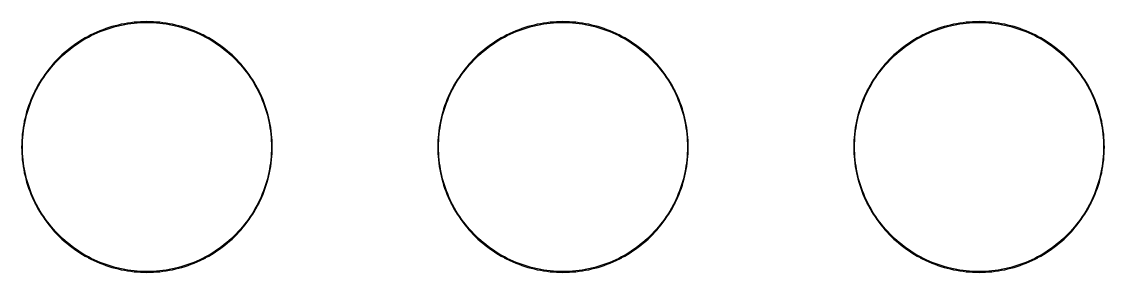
# Model space of a CAD drawing. Extents: x 6 to 66, y 0 to 129.
# Drawn here: x 37.07 to 50.29, y 52.97 to 56.03 of the extents above; entities that cross this region are included whole.
import ezdxf

# ---------------------------------------------------------------- set-up
doc = ezdxf.new("R2010")
doc.units = 0

msp = doc.modelspace()

# ---------------------------------------------------------------- linework, layer by layer
at = {"color": 34, "true_color": 0x008000}
for points in [[(38.56456, 56.02693, 0), (38.52545, 56.02541, 0), (38.48633, 56.02287, 0), (38.44721, 56.01931, 0), (38.40809, 56.01474, 0), (38.36924, 56.00915, 0), (38.3677, 56.00891, 0), (38.32909, 56.00256, 0), (38.29049, 55.99494, 0), (38.25213, 55.98631, 0), (38.21403, 55.97691, 0), (38.17619, 55.96649, 0), (38.13859, 55.95506, 0), (38.10126, 55.94262, 0), (38.06443, 55.92916, 0), (38.02785, 55.91493, 0), (37.99178, 55.89969, 0), (37.95597, 55.88344, 0), (37.92066, 55.86642, 0), (37.91928, 55.86571, 0), (37.88423, 55.84768, 0), (37.84993, 55.82863, 0), (37.81591, 55.80882, 0), (37.78262, 55.78824, 0), (37.7496, 55.76665, 0), (37.71735, 55.7443, 0), (37.6856, 55.72119, 0), (37.65462, 55.69731, 0), (37.62413, 55.67242, 0), (37.59416, 55.64702, 0), (37.56521, 55.6206, 0), (37.53676, 55.59368, 0), (37.50772, 55.56464, 0), (37.4808, 55.5362, 0), (37.45438, 55.50724, 0), (37.42898, 55.47727, 0), (37.40408, 55.44679, 0), (37.38022, 55.4158, 0), (37.3571, 55.38405, 0), (37.33475, 55.35179, 0), (37.31316, 55.31877, 0), (37.29258, 55.2855, 0), (37.27277, 55.25146, 0), (37.25372, 55.21717, 0), (37.23569, 55.18212, 0), (37.23499, 55.18074, 0), (37.21797, 55.14543, 0), (37.20171, 55.10962, 0), (37.18647, 55.07355, 0), (37.17225, 55.03698, 0), (37.15879, 55.00015, 0), (37.14634, 54.96281, 0), (37.13491, 54.92522, 0), (37.12449, 54.88737, 0), (37.1151, 54.84927, 0), (37.10646, 54.81092, 0), (37.09884, 54.77231, 0), (37.09859, 54.77078, 0), (37.09249, 54.7337, 0), (37.09225, 54.73217, 0), (37.08666, 54.69331, 0), (37.08209, 54.65419, 0), (37.07853, 54.61507, 0), (37.07598, 54.57596, 0), (37.07447, 54.53684, 0), (37.07396, 54.49747, 0), (37.07447, 54.4581, 0), (37.07598, 54.41899, 0), (37.07853, 54.37987, 0), (37.08209, 54.34076, 0), (37.08666, 54.30164, 0), (37.09225, 54.26278, 0), (37.09249, 54.26125, 0), (37.09884, 54.22264, 0), (37.10646, 54.18403, 0), (37.1151, 54.14568, 0), (37.12449, 54.10758, 0), (37.13491, 54.06973, 0), (37.14634, 54.03214, 0), (37.15879, 53.9948, 0), (37.17225, 53.95797, 0), (37.18647, 53.92139, 0), (37.20171, 53.88533, 0), (37.21797, 53.84951, 0), (37.23499, 53.81421, 0), (37.23569, 53.81283, 0), (37.25372, 53.77777, 0), (37.27277, 53.74348, 0), (37.29258, 53.70945, 0), (37.31316, 53.67617, 0), (37.33475, 53.64315, 0), (37.3571, 53.6109, 0), (37.38022, 53.57915, 0), (37.40408, 53.54816, 0), (37.42898, 53.51768, 0), (37.45438, 53.48771, 0), (37.4808, 53.45875, 0), (37.50772, 53.4303, 0), (37.53566, 53.40236, 0), (37.53676, 53.40127, 0), (37.56521, 53.37434, 0), (37.59416, 53.34793, 0), (37.62413, 53.32253, 0), (37.65462, 53.29763, 0), (37.6856, 53.27376, 0), (37.71735, 53.25064, 0), (37.7496, 53.22829, 0), (37.78262, 53.2067, 0), (37.81591, 53.18613, 0), (37.84993, 53.16632, 0), (37.88423, 53.14727, 0), (37.88561, 53.14656, 0), (37.91928, 53.12923, 0), (37.92066, 53.12853, 0), (37.95597, 53.11151, 0), (37.99178, 53.09525, 0), (38.02785, 53.08001, 0), (38.06443, 53.06579, 0), (38.10126, 53.05233, 0), (38.13859, 53.03988, 0), (38.17619, 53.02845, 0), (38.21403, 53.01804, 0), (38.25213, 53.00864, 0), (38.29049, 53, 0), (38.32909, 52.99238, 0), (38.3677, 52.98603, 0), (38.36924, 52.98579, 0), (38.40809, 52.9802, 0), (38.44721, 52.97563, 0), (38.48633, 52.97208, 0), (38.52545, 52.96954, 0), (38.56456, 52.96801, 0), (38.60393, 52.9675, 0), (38.6433, 52.96801, 0), (38.68242, 52.96954, 0), (38.72153, 52.97208, 0), (38.76065, 52.97563, 0), (38.79976, 52.9802, 0), (38.83863, 52.98579, 0), (38.84015, 52.98603, 0), (38.87877, 52.99238, 0), (38.91737, 53, 0), (38.95573, 53.00864, 0), (38.99383, 53.01804, 0), (39.03167, 53.02845, 0), (39.06927, 53.03988, 0), (39.1066, 53.05233, 0), (39.14343, 53.06579, 0), (39.18001, 53.08001, 0), (39.21608, 53.09525, 0), (39.25189, 53.11151, 0), (39.2872, 53.12853, 0), (39.28858, 53.12923, 0), (39.32224, 53.14656, 0), (39.32363, 53.14727, 0), (39.35792, 53.16632, 0), (39.39195, 53.18613, 0), (39.42523, 53.2067, 0), (39.45825, 53.22829, 0), (39.49051, 53.25064, 0), (39.52226, 53.27376, 0), (39.55325, 53.29763, 0), (39.58373, 53.32253, 0), (39.6137, 53.34793, 0), (39.64265, 53.37434, 0), (39.6711, 53.40127, 0), (39.70013, 53.4303, 0), (39.72706, 53.45875, 0), (39.75348, 53.48771, 0), (39.77888, 53.51768, 0), (39.80377, 53.54816, 0), (39.82765, 53.57915, 0), (39.85076, 53.6109, 0), (39.8731, 53.64315, 0), (39.8947, 53.67617, 0), (39.91528, 53.70945, 0), (39.93509, 53.74348, 0), (39.95414, 53.77777, 0), (39.97217, 53.81283, 0), (39.97288, 53.81421, 0), (39.98989, 53.84951, 0), (40.00615, 53.88533, 0), (40.02138, 53.92139, 0), (40.03561, 53.95797, 0), (40.04907, 53.9948, 0), (40.06152, 54.03214, 0), (40.07295, 54.06973, 0), (40.08337, 54.10758, 0), (40.09276, 54.14568, 0), (40.1014, 54.18403, 0), (40.10902, 54.22264, 0), (40.11537, 54.26125, 0), (40.1156, 54.26278, 0), (40.1212, 54.30164, 0), (40.12577, 54.34076, 0), (40.12933, 54.37987, 0), (40.13187, 54.41899, 0), (40.13339, 54.4581, 0), (40.13389, 54.49747, 0), (40.13339, 54.53684, 0), (40.13187, 54.57596, 0), (40.12933, 54.61507, 0), (40.12577, 54.65419, 0), (40.1212, 54.69331, 0), (40.1156, 54.73217, 0), (40.11537, 54.7337, 0), (40.10902, 54.77231, 0), (40.1014, 54.81092, 0), (40.09276, 54.84927, 0), (40.08337, 54.88737, 0), (40.07295, 54.92522, 0), (40.06152, 54.96281, 0), (40.04907, 55.00015, 0), (40.03561, 55.03698, 0), (40.02138, 55.07355, 0), (40.00615, 55.10962, 0), (39.98989, 55.14543, 0), (39.97288, 55.18074, 0), (39.97217, 55.18212, 0), (39.95414, 55.21717, 0), (39.93509, 55.25146, 0), (39.91528, 55.2855, 0), (39.8947, 55.31877, 0), (39.8731, 55.35179, 0), (39.85076, 55.38405, 0), (39.82765, 55.4158, 0), (39.80377, 55.44679, 0), (39.77888, 55.47727, 0), (39.75348, 55.50724, 0), (39.72706, 55.5362, 0), (39.70013, 55.56464, 0), (39.6711, 55.59368, 0), (39.64265, 55.6206, 0), (39.6137, 55.64702, 0), (39.58373, 55.67242, 0), (39.55325, 55.69731, 0), (39.52226, 55.72119, 0), (39.49051, 55.7443, 0), (39.45825, 55.76665, 0), (39.42523, 55.78824, 0), (39.39195, 55.80882, 0), (39.35792, 55.82863, 0), (39.32363, 55.84768, 0), (39.28858, 55.86571, 0), (39.2872, 55.86642, 0), (39.25189, 55.88344, 0), (39.21608, 55.89969, 0), (39.18001, 55.91493, 0), (39.14343, 55.92916, 0), (39.1066, 55.94262, 0), (39.06927, 55.95506, 0), (39.03167, 55.96649, 0), (38.99383, 55.97691, 0), (38.95573, 55.98631, 0), (38.91737, 55.99494, 0), (38.87877, 56.00256, 0), (38.84015, 56.00891, 0), (38.83863, 56.00915, 0), (38.79976, 56.01474, 0), (38.76065, 56.01931, 0), (38.72153, 56.02287, 0), (38.68242, 56.02541, 0), (38.6433, 56.02693, 0), (38.60393, 56.02744, 0), (38.56456, 56.02693, 0)], [(38.68242, 52.97944, 0), (38.6433, 52.97792, 0), (38.60393, 52.97741, 0), (38.56456, 52.97792, 0), (38.52545, 52.97944, 0), (38.48633, 52.98198, 0), (38.44721, 52.98554, 0), (38.40809, 52.99011, 0), (38.36981, 52.99562, 0), (38.33216, 53.00181, 0), (38.29355, 53.00943, 0), (38.2552, 53.01806, 0), (38.2171, 53.02746, 0), (38.17925, 53.03787, 0), (38.14166, 53.0493, 0), (38.10432, 53.06175, 0), (38.06749, 53.07521, 0), (38.03091, 53.08944, 0), (37.99485, 53.10468, 0), (37.95903, 53.12093, 0), (37.92388, 53.13788, 0), (37.89005, 53.15528, 0), (37.85575, 53.17433, 0), (37.82173, 53.19414, 0), (37.78844, 53.21472, 0), (37.75542, 53.23631, 0), (37.72318, 53.25866, 0), (37.69142, 53.28177, 0), (37.66044, 53.30565, 0), (37.62995, 53.33054, 0), (37.59999, 53.35594, 0), (37.57103, 53.38236, 0), (37.54258, 53.40928, 0), (37.51574, 53.43612, 0), (37.48881, 53.46457, 0), (37.4624, 53.49353, 0), (37.43699, 53.5235, 0), (37.41211, 53.55398, 0), (37.38823, 53.58497, 0), (37.36511, 53.61672, 0), (37.34276, 53.64898, 0), (37.32117, 53.682, 0), (37.3006, 53.71527, 0), (37.28079, 53.74931, 0), (37.26174, 53.7836, 0), (37.24441, 53.81724, 0), (37.24441, 53.81727, 0), (37.22739, 53.85257, 0), (37.21112, 53.88839, 0), (37.19589, 53.92446, 0), (37.18166, 53.96103, 0), (37.16821, 53.99786, 0), (37.15576, 54.0352, 0), (37.14432, 54.07279, 0), (37.13392, 54.11064, 0), (37.12451, 54.14874, 0), (37.11587, 54.18709, 0), (37.10826, 54.2257, 0), (37.10216, 54.26276, 0), (37.10216, 54.26278, 0), (37.09657, 54.30164, 0), (37.092, 54.34076, 0), (37.08844, 54.37987, 0), (37.0859, 54.41899, 0), (37.08438, 54.4581, 0), (37.08386, 54.49747, 0), (37.08438, 54.53684, 0), (37.0859, 54.57596, 0), (37.08844, 54.61507, 0), (37.092, 54.65419, 0), (37.09657, 54.69331, 0), (37.10216, 54.73217, 0), (37.10216, 54.73219, 0), (37.10826, 54.76925, 0), (37.11587, 54.80785, 0), (37.12451, 54.84621, 0), (37.13392, 54.88431, 0), (37.14432, 54.92215, 0), (37.15576, 54.95975, 0), (37.16821, 54.99708, 0), (37.18166, 55.03391, 0), (37.19589, 55.07049, 0), (37.21112, 55.10656, 0), (37.22739, 55.14237, 0), (37.24441, 55.17768, 0), (37.24441, 55.17771, 0), (37.26174, 55.21135, 0), (37.28079, 55.24564, 0), (37.3006, 55.27968, 0), (37.32117, 55.31295, 0), (37.34276, 55.34597, 0), (37.36511, 55.37823, 0), (37.38823, 55.40998, 0), (37.41211, 55.44097, 0), (37.43699, 55.47145, 0), (37.4624, 55.50142, 0), (37.48881, 55.53037, 0), (37.51574, 55.55882, 0), (37.54277, 55.58585, 0), (37.57103, 55.61259, 0), (37.59999, 55.63901, 0), (37.62995, 55.66441, 0), (37.66044, 55.6893, 0), (37.69142, 55.71317, 0), (37.72318, 55.73629, 0), (37.75542, 55.75864, 0), (37.78844, 55.78023, 0), (37.82173, 55.8008, 0), (37.85575, 55.82062, 0), (37.89005, 55.83967, 0), (37.92388, 55.85707, 0), (37.95903, 55.87401, 0), (37.99485, 55.89027, 0), (38.03091, 55.90551, 0), (38.06749, 55.91973, 0), (38.10432, 55.9332, 0), (38.14166, 55.94564, 0), (38.17925, 55.95707, 0), (38.2171, 55.96749, 0), (38.2552, 55.97688, 0), (38.29355, 55.98552, 0), (38.33216, 55.99314, 0), (38.36981, 55.99933, 0), (38.40809, 56.00484, 0), (38.44721, 56.00941, 0), (38.48633, 56.01296, 0), (38.52545, 56.0155, 0), (38.56456, 56.01703, 0), (38.60393, 56.01754, 0), (38.6433, 56.01703, 0), (38.68242, 56.0155, 0), (38.72153, 56.01296, 0), (38.76065, 56.00941, 0), (38.79976, 56.00484, 0), (38.83806, 55.99933, 0), (38.8757, 55.99314, 0), (38.91431, 55.98552, 0), (38.95267, 55.97688, 0), (38.99077, 55.96749, 0), (39.02861, 55.95707, 0), (39.0662, 55.94564, 0), (39.10354, 55.9332, 0), (39.14036, 55.91973, 0), (39.17695, 55.90551, 0), (39.21302, 55.89027, 0), (39.24883, 55.87401, 0), (39.28384, 55.85715, 0), (39.31781, 55.83967, 0), (39.3521, 55.82062, 0), (39.38613, 55.8008, 0), (39.41941, 55.78023, 0), (39.45243, 55.75864, 0), (39.48469, 55.73629, 0), (39.51644, 55.71317, 0), (39.54742, 55.6893, 0), (39.5779, 55.66441, 0), (39.60788, 55.63901, 0), (39.63683, 55.61259, 0), (39.66528, 55.58567, 0), (39.69211, 55.55884, 0), (39.69212, 55.55882, 0), (39.71905, 55.53037, 0), (39.74546, 55.50142, 0), (39.77086, 55.47145, 0), (39.79576, 55.44097, 0), (39.81962, 55.40998, 0), (39.84275, 55.37823, 0), (39.8651, 55.34597, 0), (39.88669, 55.31295, 0), (39.90726, 55.27968, 0), (39.92707, 55.24564, 0), (39.94612, 55.21135, 0), (39.96345, 55.17767, 0), (39.98046, 55.14237, 0), (39.99673, 55.10656, 0), (40.01197, 55.07049, 0), (40.02619, 55.03391, 0), (40.03965, 54.99708, 0), (40.0521, 54.95975, 0), (40.06353, 54.92215, 0), (40.07394, 54.88431, 0), (40.08334, 54.84621, 0), (40.09198, 54.80785, 0), (40.0996, 54.76925, 0), (40.10579, 54.73162, 0), (40.11128, 54.69331, 0), (40.11587, 54.65419, 0), (40.11942, 54.61507, 0), (40.12196, 54.57596, 0), (40.12348, 54.53684, 0), (40.12399, 54.49747, 0), (40.12348, 54.4581, 0), (40.12196, 54.41899, 0), (40.11942, 54.37987, 0), (40.11587, 54.34076, 0), (40.11128, 54.30164, 0), (40.10579, 54.26333, 0), (40.0996, 54.2257, 0), (40.09198, 54.18709, 0), (40.08334, 54.14874, 0), (40.07394, 54.11064, 0), (40.06353, 54.07279, 0), (40.0521, 54.0352, 0), (40.03965, 53.99786, 0), (40.02619, 53.96103, 0), (40.01197, 53.92446, 0), (39.99673, 53.88839, 0), (39.98046, 53.85257, 0), (39.96345, 53.81727, 0), (39.94612, 53.7836, 0), (39.92707, 53.74931, 0), (39.90726, 53.71527, 0), (39.88669, 53.682, 0), (39.8651, 53.64898, 0), (39.84275, 53.61672, 0), (39.81962, 53.58497, 0), (39.79576, 53.55398, 0), (39.77086, 53.5235, 0), (39.74546, 53.49353, 0), (39.71905, 53.46457, 0), (39.69229, 53.4363, 0), (39.66527, 53.40927, 0), (39.63683, 53.38236, 0), (39.60788, 53.35594, 0), (39.5779, 53.33054, 0), (39.54742, 53.30565, 0), (39.51644, 53.28177, 0), (39.48469, 53.25866, 0), (39.45243, 53.23631, 0), (39.41941, 53.21472, 0), (39.38613, 53.19414, 0), (39.3521, 53.17433, 0), (39.31781, 53.15528, 0), (39.28383, 53.1378, 0), (39.24883, 53.12093, 0), (39.21302, 53.10468, 0), (39.17695, 53.08944, 0), (39.14036, 53.07521, 0), (39.10354, 53.06175, 0), (39.0662, 53.0493, 0), (39.02861, 53.03787, 0), (38.99077, 53.02746, 0), (38.95267, 53.01806, 0), (38.91431, 53.00943, 0), (38.8757, 53.00181, 0), (38.83806, 52.99562, 0), (38.79976, 52.99011, 0), (38.76065, 52.98554, 0), (38.72153, 52.98198, 0), (38.68242, 52.97944, 0)], [(44.7511, 55.59368, 0), (44.72265, 55.6206, 0), (44.6937, 55.64702, 0), (44.66373, 55.67242, 0), (44.63325, 55.69731, 0), (44.60226, 55.72119, 0), (44.57051, 55.7443, 0), (44.53825, 55.76665, 0), (44.50523, 55.78824, 0), (44.47196, 55.80882, 0), (44.43792, 55.82863, 0), (44.40363, 55.84768, 0), (44.36858, 55.86571, 0), (44.3672, 55.86642, 0), (44.33189, 55.88344, 0), (44.29608, 55.89969, 0), (44.26001, 55.91493, 0), (44.22343, 55.92916, 0), (44.1866, 55.94262, 0), (44.14927, 55.95506, 0), (44.11167, 55.96649, 0), (44.07383, 55.97691, 0), (44.03573, 55.98631, 0), (43.99737, 55.99494, 0), (43.95877, 56.00256, 0), (43.92016, 56.00891, 0), (43.91863, 56.00915, 0), (43.87976, 56.01474, 0), (43.84065, 56.01931, 0), (43.80153, 56.02287, 0), (43.76242, 56.02541, 0), (43.7233, 56.02693, 0), (43.68393, 56.02744, 0), (43.64456, 56.02693, 0), (43.60545, 56.02541, 0), (43.56633, 56.02287, 0), (43.52721, 56.01931, 0), (43.4881, 56.01474, 0), (43.44924, 56.00915, 0), (43.4477, 56.00891, 0), (43.4091, 56.00256, 0), (43.37049, 55.99494, 0), (43.33213, 55.98631, 0), (43.29403, 55.97691, 0), (43.25619, 55.96649, 0), (43.2186, 55.95506, 0), (43.18126, 55.94262, 0), (43.14443, 55.92916, 0), (43.10785, 55.91493, 0), (43.07178, 55.89969, 0), (43.03597, 55.88344, 0), (43.00066, 55.86642, 0), (42.99928, 55.86571, 0), (42.96423, 55.84768, 0), (42.92994, 55.82863, 0), (42.89591, 55.80882, 0), (42.86263, 55.78824, 0), (42.82961, 55.76665, 0), (42.79735, 55.7443, 0), (42.7656, 55.72119, 0), (42.73462, 55.69731, 0), (42.70414, 55.67242, 0), (42.67416, 55.64702, 0), (42.64521, 55.6206, 0), (42.61676, 55.59368, 0), (42.58772, 55.56464, 0), (42.5608, 55.5362, 0), (42.53438, 55.50724, 0), (42.50898, 55.47727, 0), (42.48409, 55.44679, 0), (42.46022, 55.4158, 0), (42.4371, 55.38405, 0), (42.41475, 55.35179, 0), (42.39316, 55.31877, 0), (42.37259, 55.2855, 0), (42.35277, 55.25146, 0), (42.33372, 55.21717, 0), (42.31569, 55.18212, 0), (42.31499, 55.18074, 0), (42.29797, 55.14543, 0), (42.28171, 55.10962, 0), (42.26647, 55.07355, 0), (42.25225, 55.03698, 0), (42.23879, 55.00015, 0), (42.22634, 54.96281, 0), (42.21491, 54.92522, 0), (42.2045, 54.88737, 0), (42.1951, 54.84927, 0), (42.18646, 54.81092, 0), (42.17884, 54.77231, 0), (42.17249, 54.7337, 0), (42.17225, 54.73217, 0), (42.16666, 54.69331, 0), (42.16209, 54.65419, 0), (42.15853, 54.61507, 0), (42.15599, 54.57596, 0), (42.15447, 54.53684, 0), (42.15396, 54.49747, 0), (42.15447, 54.4581, 0), (42.15599, 54.41899, 0), (42.15853, 54.37987, 0), (42.16209, 54.34076, 0), (42.16666, 54.30164, 0), (42.17225, 54.26278, 0), (42.17249, 54.26125, 0), (42.17884, 54.22264, 0), (42.18646, 54.18403, 0), (42.1951, 54.14568, 0), (42.2045, 54.10758, 0), (42.21491, 54.06973, 0), (42.22634, 54.03214, 0), (42.23879, 53.9948, 0), (42.25225, 53.95797, 0), (42.26647, 53.92139, 0), (42.28171, 53.88533, 0), (42.29797, 53.84951, 0), (42.31499, 53.81421, 0), (42.31569, 53.81283, 0), (42.33372, 53.77777, 0), (42.35277, 53.74348, 0), (42.37259, 53.70945, 0), (42.39316, 53.67617, 0), (42.41475, 53.64315, 0), (42.4371, 53.6109, 0), (42.46022, 53.57915, 0), (42.48409, 53.54816, 0), (42.50898, 53.51768, 0), (42.53438, 53.48771, 0), (42.5608, 53.45875, 0), (42.58772, 53.4303, 0), (42.61566, 53.40236, 0), (42.61676, 53.40127, 0), (42.64521, 53.37434, 0), (42.67416, 53.34793, 0), (42.70414, 53.32253, 0), (42.73462, 53.29763, 0), (42.7656, 53.27376, 0), (42.79735, 53.25064, 0), (42.82961, 53.22829, 0), (42.86263, 53.2067, 0), (42.89591, 53.18613, 0), (42.92994, 53.16632, 0), (42.96423, 53.14727, 0), (42.96561, 53.14656, 0), (42.99928, 53.12923, 0), (43.00066, 53.12853, 0), (43.03597, 53.11151, 0), (43.07178, 53.09525, 0), (43.10785, 53.08001, 0), (43.14443, 53.06579, 0), (43.18126, 53.05233, 0), (43.2186, 53.03988, 0), (43.25619, 53.02845, 0), (43.29403, 53.01804, 0), (43.33213, 53.00864, 0), (43.37049, 53, 0), (43.4091, 52.99238, 0), (43.4477, 52.98603, 0), (43.44924, 52.98579, 0), (43.4881, 52.9802, 0), (43.52721, 52.97563, 0), (43.56633, 52.97208, 0), (43.60545, 52.96954, 0), (43.64456, 52.96801, 0), (43.68393, 52.9675, 0), (43.7233, 52.96801, 0), (43.76242, 52.96954, 0), (43.80153, 52.97208, 0), (43.84065, 52.97563, 0), (43.87976, 52.9802, 0), (43.91863, 52.98579, 0), (43.92016, 52.98603, 0), (43.95877, 52.99238, 0), (43.99737, 53, 0), (44.03573, 53.00864, 0), (44.07383, 53.01804, 0), (44.11167, 53.02845, 0), (44.14927, 53.03988, 0), (44.1866, 53.05233, 0), (44.22343, 53.06579, 0), (44.26001, 53.08001, 0), (44.29608, 53.09525, 0), (44.33189, 53.11151, 0), (44.3672, 53.12853, 0), (44.36858, 53.12923, 0), (44.40225, 53.14656, 0), (44.40363, 53.14727, 0), (44.43792, 53.16632, 0), (44.47196, 53.18613, 0), (44.50523, 53.2067, 0), (44.53825, 53.22829, 0), (44.57051, 53.25064, 0), (44.60226, 53.27376, 0), (44.63325, 53.29763, 0), (44.66373, 53.32253, 0), (44.6937, 53.34793, 0), (44.72265, 53.37434, 0), (44.7511, 53.40127, 0), (44.7522, 53.40236, 0), (44.78014, 53.4303, 0), (44.80706, 53.45875, 0), (44.83348, 53.48771, 0), (44.85888, 53.51768, 0), (44.88377, 53.54816, 0), (44.90765, 53.57915, 0), (44.93076, 53.6109, 0), (44.95311, 53.64315, 0), (44.9747, 53.67617, 0), (44.99528, 53.70945, 0), (45.01509, 53.74348, 0), (45.03414, 53.77777, 0), (45.05217, 53.81283, 0), (45.05288, 53.81421, 0), (45.06989, 53.84951, 0), (45.08615, 53.88533, 0), (45.10139, 53.92139, 0), (45.11561, 53.95797, 0), (45.12908, 53.9948, 0), (45.14152, 54.03214, 0), (45.15295, 54.06973, 0), (45.16337, 54.10758, 0), (45.17276, 54.14568, 0), (45.1814, 54.18403, 0), (45.18902, 54.22264, 0), (45.19537, 54.26125, 0), (45.19561, 54.26278, 0), (45.2012, 54.30164, 0), (45.20577, 54.34076, 0), (45.20933, 54.37987, 0), (45.21187, 54.41899, 0), (45.21339, 54.4581, 0), (45.2139, 54.49747, 0), (45.21339, 54.53684, 0), (45.21187, 54.57596, 0), (45.20933, 54.61507, 0), (45.20577, 54.65419, 0), (45.2012, 54.69331, 0), (45.19561, 54.73217, 0), (45.19537, 54.7337, 0), (45.18902, 54.77231, 0), (45.1814, 54.81092, 0), (45.17276, 54.84927, 0), (45.16337, 54.88737, 0), (45.15295, 54.92522, 0), (45.14152, 54.96281, 0), (45.12908, 55.00015, 0), (45.11561, 55.03698, 0), (45.10139, 55.07355, 0), (45.08615, 55.10962, 0), (45.06989, 55.14543, 0), (45.05288, 55.18074, 0), (45.05217, 55.18212, 0), (45.03414, 55.21717, 0), (45.01509, 55.25146, 0), (44.99528, 55.2855, 0), (44.9747, 55.31877, 0), (44.95311, 55.35179, 0), (44.93076, 55.38405, 0), (44.90765, 55.4158, 0), (44.88377, 55.44679, 0), (44.85888, 55.47727, 0), (44.83348, 55.50724, 0), (44.80706, 55.5362, 0), (44.78014, 55.56464, 0), (44.7511, 55.59368, 0)], [(43.76242, 52.97944, 0), (43.7233, 52.97792, 0), (43.68393, 52.97741, 0), (43.64456, 52.97792, 0), (43.60545, 52.97944, 0), (43.56633, 52.98198, 0), (43.52721, 52.98554, 0), (43.4881, 52.99011, 0), (43.4498, 52.99562, 0), (43.41216, 53.00181, 0), (43.37355, 53.00943, 0), (43.3352, 53.01806, 0), (43.2971, 53.02746, 0), (43.25925, 53.03787, 0), (43.22166, 53.0493, 0), (43.18432, 53.06175, 0), (43.14749, 53.07521, 0), (43.11091, 53.08944, 0), (43.07485, 53.10468, 0), (43.03903, 53.12093, 0), (43.00403, 53.1378, 0), (42.97005, 53.15528, 0), (42.93576, 53.17433, 0), (42.90173, 53.19414, 0), (42.86845, 53.21472, 0), (42.83543, 53.23631, 0), (42.80318, 53.25866, 0), (42.77143, 53.28177, 0), (42.74044, 53.30565, 0), (42.70996, 53.33054, 0), (42.67999, 53.35594, 0), (42.65103, 53.38236, 0), (42.62258, 53.40928, 0), (42.59574, 53.43612, 0), (42.56881, 53.46457, 0), (42.5424, 53.49353, 0), (42.517, 53.5235, 0), (42.49211, 53.55398, 0), (42.46823, 53.58497, 0), (42.44512, 53.61672, 0), (42.42276, 53.64898, 0), (42.40117, 53.682, 0), (42.3806, 53.71527, 0), (42.36079, 53.74931, 0), (42.34174, 53.7836, 0), (42.32441, 53.81727, 0), (42.30739, 53.85257, 0), (42.29113, 53.88839, 0), (42.27589, 53.92446, 0), (42.26167, 53.96103, 0), (42.24821, 53.99786, 0), (42.23576, 54.0352, 0), (42.22433, 54.07279, 0), (42.21392, 54.11064, 0), (42.20452, 54.14874, 0), (42.19588, 54.18709, 0), (42.18826, 54.2257, 0), (42.18216, 54.26278, 0), (42.17657, 54.30164, 0), (42.172, 54.34076, 0), (42.16844, 54.37987, 0), (42.1659, 54.41899, 0), (42.16438, 54.4581, 0), (42.16387, 54.49747, 0), (42.16438, 54.53684, 0), (42.1659, 54.57596, 0), (42.16844, 54.61507, 0), (42.172, 54.65419, 0), (42.17657, 54.69331, 0), (42.18215, 54.73209, 0), (42.18826, 54.76925, 0), (42.19588, 54.80785, 0), (42.20452, 54.84621, 0), (42.21392, 54.88431, 0), (42.22433, 54.92215, 0), (42.23576, 54.95975, 0), (42.24821, 54.99708, 0), (42.26167, 55.03391, 0), (42.27589, 55.07049, 0), (42.29113, 55.10656, 0), (42.30739, 55.14237, 0), (42.32441, 55.17767, 0), (42.34174, 55.21135, 0), (42.36079, 55.24564, 0), (42.3806, 55.27968, 0), (42.40117, 55.31295, 0), (42.42276, 55.34597, 0), (42.44512, 55.37823, 0), (42.46823, 55.40998, 0), (42.49211, 55.44097, 0), (42.517, 55.47145, 0), (42.5424, 55.50142, 0), (42.56881, 55.53037, 0), (42.59574, 55.55882, 0), (42.62277, 55.58585, 0), (42.65103, 55.61259, 0), (42.67999, 55.63901, 0), (42.70996, 55.66441, 0), (42.74044, 55.6893, 0), (42.77143, 55.71317, 0), (42.80318, 55.73629, 0), (42.83543, 55.75864, 0), (42.86845, 55.78023, 0), (42.90173, 55.8008, 0), (42.93576, 55.82062, 0), (42.97005, 55.83967, 0), (43.00403, 55.85714, 0), (43.03903, 55.87401, 0), (43.07485, 55.89027, 0), (43.11091, 55.90551, 0), (43.14749, 55.91973, 0), (43.18432, 55.9332, 0), (43.22166, 55.94564, 0), (43.25925, 55.95707, 0), (43.2971, 55.96749, 0), (43.3352, 55.97688, 0), (43.37355, 55.98552, 0), (43.41216, 55.99314, 0), (43.4498, 55.99933, 0), (43.4881, 56.00484, 0), (43.52721, 56.00941, 0), (43.56633, 56.01296, 0), (43.60545, 56.0155, 0), (43.64456, 56.01703, 0), (43.68393, 56.01754, 0), (43.7233, 56.01703, 0), (43.76242, 56.0155, 0), (43.80153, 56.01296, 0), (43.84065, 56.00941, 0), (43.87976, 56.00484, 0), (43.91806, 55.99933, 0), (43.9557, 55.99314, 0), (43.99431, 55.98552, 0), (44.03267, 55.97688, 0), (44.07077, 55.96749, 0), (44.10861, 55.95707, 0), (44.1462, 55.94564, 0), (44.18354, 55.9332, 0), (44.22037, 55.91973, 0), (44.25695, 55.90551, 0), (44.29302, 55.89027, 0), (44.32883, 55.87401, 0), (44.36384, 55.85715, 0), (44.39781, 55.83967, 0), (44.4321, 55.82062, 0), (44.46613, 55.8008, 0), (44.49941, 55.78023, 0), (44.53243, 55.75864, 0), (44.56469, 55.73629, 0), (44.59644, 55.71317, 0), (44.62742, 55.6893, 0), (44.6579, 55.66441, 0), (44.68788, 55.63901, 0), (44.71683, 55.61259, 0), (44.74509, 55.58585, 0), (44.77212, 55.55882, 0), (44.79905, 55.53037, 0), (44.82546, 55.50142, 0), (44.85086, 55.47145, 0), (44.87576, 55.44097, 0), (44.89963, 55.40998, 0), (44.92275, 55.37823, 0), (44.9451, 55.34597, 0), (44.96669, 55.31295, 0), (44.98726, 55.27968, 0), (45.00707, 55.24564, 0), (45.02612, 55.21135, 0), (45.04345, 55.17767, 0), (45.06047, 55.14237, 0), (45.07673, 55.10656, 0), (45.09197, 55.07049, 0), (45.10619, 55.03391, 0), (45.11965, 54.99708, 0), (45.1321, 54.95975, 0), (45.14353, 54.92215, 0), (45.15394, 54.88431, 0), (45.16334, 54.84621, 0), (45.17198, 54.80785, 0), (45.1796, 54.76925, 0), (45.18579, 54.73161, 0), (45.19129, 54.69331, 0), (45.19587, 54.65419, 0), (45.19942, 54.61507, 0), (45.20196, 54.57596, 0), (45.20349, 54.53684, 0), (45.20399, 54.49747, 0), (45.20349, 54.4581, 0), (45.20196, 54.41899, 0), (45.19942, 54.37987, 0), (45.19587, 54.34076, 0), (45.19129, 54.30164, 0), (45.18579, 54.26334, 0), (45.1796, 54.2257, 0), (45.17198, 54.18709, 0), (45.16334, 54.14874, 0), (45.15394, 54.11064, 0), (45.14353, 54.07279, 0), (45.1321, 54.0352, 0), (45.11965, 53.99786, 0), (45.10619, 53.96103, 0), (45.09197, 53.92446, 0), (45.07673, 53.88839, 0), (45.06047, 53.85257, 0), (45.04345, 53.81727, 0), (45.02612, 53.7836, 0), (45.00707, 53.74931, 0), (44.98726, 53.71527, 0), (44.96669, 53.682, 0), (44.9451, 53.64898, 0), (44.92275, 53.61672, 0), (44.89963, 53.58497, 0), (44.87576, 53.55398, 0), (44.85086, 53.5235, 0), (44.82546, 53.49353, 0), (44.79905, 53.46457, 0), (44.77212, 53.43612, 0), (44.74528, 53.40928, 0), (44.71683, 53.38236, 0), (44.68788, 53.35594, 0), (44.6579, 53.33054, 0), (44.62742, 53.30565, 0), (44.59644, 53.28177, 0), (44.56469, 53.25866, 0), (44.53243, 53.23631, 0), (44.49941, 53.21472, 0), (44.46613, 53.19414, 0), (44.4321, 53.17433, 0), (44.39781, 53.15528, 0), (44.36383, 53.1378, 0), (44.32883, 53.12093, 0), (44.29302, 53.10468, 0), (44.25695, 53.08944, 0), (44.22037, 53.07521, 0), (44.18354, 53.06175, 0), (44.1462, 53.0493, 0), (44.10861, 53.03787, 0), (44.07077, 53.02746, 0), (44.03267, 53.01806, 0), (43.99431, 53.00943, 0), (43.9557, 53.00181, 0), (43.91806, 52.99562, 0), (43.87976, 52.99011, 0), (43.84065, 52.98554, 0), (43.80153, 52.98198, 0), (43.76242, 52.97944, 0)], [(49.8311, 55.59368, 0), (49.80265, 55.6206, 0), (49.7737, 55.64702, 0), (49.74373, 55.67242, 0), (49.71325, 55.69731, 0), (49.68226, 55.72119, 0), (49.65051, 55.7443, 0), (49.61825, 55.76665, 0), (49.58523, 55.78824, 0), (49.55196, 55.80882, 0), (49.51792, 55.82863, 0), (49.48363, 55.84768, 0), (49.44858, 55.86571, 0), (49.4472, 55.86642, 0), (49.41189, 55.88344, 0), (49.37608, 55.89969, 0), (49.34001, 55.91493, 0), (49.30343, 55.92916, 0), (49.2666, 55.94262, 0), (49.22927, 55.95506, 0), (49.19167, 55.96649, 0), (49.15383, 55.97691, 0), (49.11573, 55.98631, 0), (49.07737, 55.99494, 0), (49.03877, 56.00256, 0), (49.00016, 56.00891, 0), (48.99863, 56.00915, 0), (48.95977, 56.01474, 0), (48.92065, 56.01931, 0), (48.88153, 56.02287, 0), (48.84242, 56.02541, 0), (48.8033, 56.02693, 0), (48.76393, 56.02744, 0), (48.72456, 56.02693, 0), (48.68545, 56.02541, 0), (48.64633, 56.02287, 0), (48.60721, 56.01931, 0), (48.5681, 56.01474, 0), (48.52924, 56.00915, 0), (48.5277, 56.00891, 0), (48.4891, 56.00256, 0), (48.45049, 55.99494, 0), (48.41213, 55.98631, 0), (48.37403, 55.97691, 0), (48.33619, 55.96649, 0), (48.2986, 55.95506, 0), (48.26126, 55.94262, 0), (48.22443, 55.92916, 0), (48.18785, 55.91493, 0), (48.15178, 55.89969, 0), (48.11597, 55.88344, 0), (48.08066, 55.86642, 0), (48.07928, 55.86571, 0), (48.04423, 55.84768, 0), (48.00994, 55.82863, 0), (47.97591, 55.80882, 0), (47.94263, 55.78824, 0), (47.90961, 55.76665, 0), (47.87735, 55.7443, 0), (47.8456, 55.72119, 0), (47.81462, 55.69731, 0), (47.78414, 55.67242, 0), (47.75416, 55.64702, 0), (47.72521, 55.6206, 0), (47.69676, 55.59368, 0), (47.66772, 55.56464, 0), (47.6408, 55.5362, 0), (47.61438, 55.50724, 0), (47.58898, 55.47727, 0), (47.56409, 55.44679, 0), (47.54022, 55.4158, 0), (47.5171, 55.38405, 0), (47.49475, 55.35179, 0), (47.47316, 55.31877, 0), (47.45259, 55.2855, 0), (47.43277, 55.25146, 0), (47.41372, 55.21717, 0), (47.39569, 55.18212, 0), (47.39499, 55.18074, 0), (47.37797, 55.14543, 0), (47.36171, 55.10962, 0), (47.34647, 55.07355, 0), (47.33225, 55.03698, 0), (47.31879, 55.00015, 0), (47.30634, 54.96281, 0), (47.29491, 54.92522, 0), (47.2845, 54.88737, 0), (47.2751, 54.84927, 0), (47.26646, 54.81092, 0), (47.25884, 54.77231, 0), (47.25249, 54.7337, 0), (47.25225, 54.73217, 0), (47.24666, 54.69331, 0), (47.24209, 54.65419, 0), (47.23853, 54.61507, 0), (47.23599, 54.57596, 0), (47.23447, 54.53684, 0), (47.23396, 54.49747, 0), (47.23447, 54.4581, 0), (47.23599, 54.41899, 0), (47.23853, 54.37987, 0), (47.24209, 54.34076, 0), (47.24666, 54.30164, 0), (47.25225, 54.26278, 0), (47.25249, 54.26125, 0), (47.25884, 54.22264, 0), (47.26646, 54.18403, 0), (47.2751, 54.14568, 0), (47.2845, 54.10758, 0), (47.29491, 54.06973, 0), (47.30634, 54.03214, 0), (47.31879, 53.9948, 0), (47.33225, 53.95797, 0), (47.34647, 53.92139, 0), (47.36171, 53.88533, 0), (47.37797, 53.84951, 0), (47.39499, 53.81421, 0), (47.39569, 53.81283, 0), (47.41372, 53.77777, 0), (47.43277, 53.74348, 0), (47.45259, 53.70945, 0), (47.47316, 53.67617, 0), (47.49475, 53.64315, 0), (47.5171, 53.6109, 0), (47.54022, 53.57915, 0), (47.56409, 53.54816, 0), (47.58898, 53.51768, 0), (47.61438, 53.48771, 0), (47.6408, 53.45875, 0), (47.66772, 53.4303, 0), (47.69566, 53.40236, 0), (47.69676, 53.40127, 0), (47.72521, 53.37434, 0), (47.75416, 53.34793, 0), (47.78414, 53.32253, 0), (47.81462, 53.29763, 0), (47.8456, 53.27376, 0), (47.87735, 53.25064, 0), (47.90961, 53.22829, 0), (47.94263, 53.2067, 0), (47.97591, 53.18613, 0), (48.00994, 53.16632, 0), (48.04423, 53.14727, 0), (48.04561, 53.14656, 0), (48.07928, 53.12923, 0), (48.08066, 53.12853, 0), (48.11597, 53.11151, 0), (48.15178, 53.09525, 0), (48.18785, 53.08001, 0), (48.22443, 53.06579, 0), (48.26126, 53.05233, 0), (48.2986, 53.03988, 0), (48.33619, 53.02845, 0), (48.37403, 53.01804, 0), (48.41213, 53.00864, 0), (48.45049, 53, 0), (48.4891, 52.99238, 0), (48.5277, 52.98603, 0), (48.52924, 52.98579, 0), (48.5681, 52.9802, 0), (48.60721, 52.97563, 0), (48.64633, 52.97208, 0), (48.68545, 52.96954, 0), (48.72456, 52.96801, 0), (48.76393, 52.9675, 0), (48.8033, 52.96801, 0), (48.84242, 52.96954, 0), (48.88153, 52.97208, 0), (48.92065, 52.97563, 0), (48.95977, 52.9802, 0), (48.99863, 52.98579, 0), (49.00016, 52.98603, 0), (49.03877, 52.99238, 0), (49.07737, 53, 0), (49.11573, 53.00864, 0), (49.15383, 53.01804, 0), (49.19167, 53.02845, 0), (49.22927, 53.03988, 0), (49.2666, 53.05233, 0), (49.30343, 53.06579, 0), (49.34001, 53.08001, 0), (49.37608, 53.09525, 0), (49.41189, 53.11151, 0), (49.4472, 53.12853, 0), (49.44858, 53.12923, 0), (49.48225, 53.14656, 0), (49.48363, 53.14727, 0), (49.51792, 53.16632, 0), (49.55196, 53.18613, 0), (49.58523, 53.2067, 0), (49.61825, 53.22829, 0), (49.65051, 53.25064, 0), (49.68226, 53.27376, 0), (49.71325, 53.29763, 0), (49.74373, 53.32253, 0), (49.7737, 53.34793, 0), (49.80265, 53.37434, 0), (49.8311, 53.40127, 0), (49.8322, 53.40236, 0), (49.86014, 53.4303, 0), (49.88706, 53.45875, 0), (49.91348, 53.48771, 0), (49.93888, 53.51768, 0), (49.96377, 53.54816, 0), (49.98765, 53.57915, 0), (50.01076, 53.6109, 0), (50.03311, 53.64315, 0), (50.0547, 53.67617, 0), (50.07528, 53.70945, 0), (50.09509, 53.74348, 0), (50.11414, 53.77777, 0), (50.13217, 53.81283, 0), (50.13288, 53.81421, 0), (50.14989, 53.84951, 0), (50.16615, 53.88533, 0), (50.18139, 53.92139, 0), (50.19561, 53.95797, 0), (50.20908, 53.9948, 0), (50.22152, 54.03214, 0), (50.23295, 54.06973, 0), (50.24337, 54.10758, 0), (50.25276, 54.14568, 0), (50.2614, 54.18403, 0), (50.26902, 54.22264, 0), (50.27537, 54.26125, 0), (50.27561, 54.26278, 0), (50.2812, 54.30164, 0), (50.28577, 54.34076, 0), (50.28933, 54.37987, 0), (50.29187, 54.41899, 0), (50.29339, 54.4581, 0), (50.2939, 54.49747, 0), (50.29339, 54.53684, 0), (50.29187, 54.57596, 0), (50.28933, 54.61507, 0), (50.28577, 54.65419, 0), (50.2812, 54.69331, 0), (50.27561, 54.73217, 0), (50.27537, 54.7337, 0), (50.26902, 54.77231, 0), (50.2614, 54.81092, 0), (50.25276, 54.84927, 0), (50.24337, 54.88737, 0), (50.23295, 54.92522, 0), (50.22152, 54.96281, 0), (50.20908, 55.00015, 0), (50.19561, 55.03698, 0), (50.18139, 55.07355, 0), (50.16615, 55.10962, 0), (50.14989, 55.14543, 0), (50.13288, 55.18074, 0), (50.13217, 55.18212, 0), (50.11414, 55.21717, 0), (50.09509, 55.25146, 0), (50.07528, 55.2855, 0), (50.0547, 55.31877, 0), (50.03311, 55.35179, 0), (50.01076, 55.38405, 0), (49.98765, 55.4158, 0), (49.96377, 55.44679, 0), (49.93888, 55.47727, 0), (49.91348, 55.50724, 0), (49.88706, 55.5362, 0), (49.86014, 55.56464, 0), (49.8311, 55.59368, 0)], [(48.84242, 52.97944, 0), (48.8033, 52.97792, 0), (48.76393, 52.97741, 0), (48.72456, 52.97792, 0), (48.68545, 52.97944, 0), (48.64633, 52.98198, 0), (48.60721, 52.98554, 0), (48.5681, 52.99011, 0), (48.5298, 52.99562, 0), (48.49216, 53.00181, 0), (48.45355, 53.00943, 0), (48.4152, 53.01806, 0), (48.3771, 53.02746, 0), (48.33925, 53.03787, 0), (48.30166, 53.0493, 0), (48.26432, 53.06175, 0), (48.22749, 53.07521, 0), (48.19091, 53.08944, 0), (48.15485, 53.10468, 0), (48.11903, 53.12093, 0), (48.08403, 53.1378, 0), (48.05005, 53.15528, 0), (48.01576, 53.17433, 0), (47.98173, 53.19414, 0), (47.94845, 53.21472, 0), (47.91543, 53.23631, 0), (47.88318, 53.25866, 0), (47.85143, 53.28177, 0), (47.82044, 53.30565, 0), (47.78996, 53.33054, 0), (47.75999, 53.35594, 0), (47.73103, 53.38236, 0), (47.70258, 53.40928, 0), (47.67574, 53.43612, 0), (47.64881, 53.46457, 0), (47.6224, 53.49353, 0), (47.597, 53.5235, 0), (47.57211, 53.55398, 0), (47.54823, 53.58497, 0), (47.52512, 53.61672, 0), (47.50276, 53.64898, 0), (47.48117, 53.682, 0), (47.4606, 53.71527, 0), (47.44079, 53.74931, 0), (47.42174, 53.7836, 0), (47.40441, 53.81727, 0), (47.38739, 53.85257, 0), (47.37113, 53.88839, 0), (47.35589, 53.92446, 0), (47.34167, 53.96103, 0), (47.32821, 53.99786, 0), (47.31576, 54.0352, 0), (47.30433, 54.07279, 0), (47.29392, 54.11064, 0), (47.28452, 54.14874, 0), (47.27588, 54.18709, 0), (47.26826, 54.2257, 0), (47.26216, 54.26278, 0), (47.25657, 54.30164, 0), (47.252, 54.34076, 0), (47.24844, 54.37987, 0), (47.2459, 54.41899, 0), (47.24438, 54.4581, 0), (47.24387, 54.49747, 0), (47.24438, 54.53684, 0), (47.2459, 54.57596, 0), (47.24844, 54.61507, 0), (47.252, 54.65419, 0), (47.25657, 54.69331, 0), (47.26215, 54.73209, 0), (47.26826, 54.76925, 0), (47.27588, 54.80785, 0), (47.28452, 54.84621, 0), (47.29392, 54.88431, 0), (47.30433, 54.92215, 0), (47.31576, 54.95975, 0), (47.32821, 54.99708, 0), (47.34167, 55.03391, 0), (47.35589, 55.07049, 0), (47.37113, 55.10656, 0), (47.38739, 55.14237, 0), (47.40441, 55.17767, 0), (47.42174, 55.21135, 0), (47.44079, 55.24564, 0), (47.4606, 55.27968, 0), (47.48117, 55.31295, 0), (47.50276, 55.34597, 0), (47.52512, 55.37823, 0), (47.54823, 55.40998, 0), (47.57211, 55.44097, 0), (47.597, 55.47145, 0), (47.6224, 55.50142, 0), (47.64881, 55.53037, 0), (47.67574, 55.55882, 0), (47.70277, 55.58585, 0), (47.73103, 55.61259, 0), (47.75999, 55.63901, 0), (47.78996, 55.66441, 0), (47.82044, 55.6893, 0), (47.85143, 55.71317, 0), (47.88318, 55.73629, 0), (47.91543, 55.75864, 0), (47.94845, 55.78023, 0), (47.98173, 55.8008, 0), (48.01576, 55.82062, 0), (48.05005, 55.83967, 0), (48.08403, 55.85714, 0), (48.11903, 55.87401, 0), (48.15485, 55.89027, 0), (48.19091, 55.90551, 0), (48.22749, 55.91973, 0), (48.26432, 55.9332, 0), (48.30166, 55.94564, 0), (48.33925, 55.95707, 0), (48.3771, 55.96749, 0), (48.4152, 55.97688, 0), (48.45355, 55.98552, 0), (48.49216, 55.99314, 0), (48.5298, 55.99933, 0), (48.5681, 56.00484, 0), (48.60721, 56.00941, 0), (48.64633, 56.01296, 0), (48.68545, 56.0155, 0), (48.72456, 56.01703, 0), (48.76393, 56.01754, 0), (48.8033, 56.01703, 0), (48.84242, 56.0155, 0), (48.88153, 56.01296, 0), (48.92065, 56.00941, 0), (48.95977, 56.00484, 0), (48.99806, 55.99933, 0), (49.0357, 55.99314, 0), (49.07431, 55.98552, 0), (49.11267, 55.97688, 0), (49.15077, 55.96749, 0), (49.18861, 55.95707, 0), (49.2262, 55.94564, 0), (49.26354, 55.9332, 0), (49.30037, 55.91973, 0), (49.33695, 55.90551, 0), (49.37302, 55.89027, 0), (49.40883, 55.87401, 0), (49.44384, 55.85715, 0), (49.47781, 55.83967, 0), (49.5121, 55.82062, 0), (49.54613, 55.8008, 0), (49.57941, 55.78023, 0), (49.61243, 55.75864, 0), (49.64469, 55.73629, 0), (49.67644, 55.71317, 0), (49.70742, 55.6893, 0), (49.7379, 55.66441, 0), (49.76788, 55.63901, 0), (49.79683, 55.61259, 0), (49.82509, 55.58585, 0), (49.85212, 55.55882, 0), (49.87905, 55.53037, 0), (49.90546, 55.50142, 0), (49.93086, 55.47145, 0), (49.95576, 55.44097, 0), (49.97963, 55.40998, 0), (50.00275, 55.37823, 0), (50.0251, 55.34597, 0), (50.04669, 55.31295, 0), (50.06726, 55.27968, 0), (50.08707, 55.24564, 0), (50.10612, 55.21135, 0), (50.12345, 55.17767, 0), (50.14047, 55.14237, 0), (50.15673, 55.10656, 0), (50.17197, 55.07049, 0), (50.18619, 55.03391, 0), (50.19965, 54.99708, 0), (50.2121, 54.95975, 0), (50.22353, 54.92215, 0), (50.23394, 54.88431, 0), (50.24334, 54.84621, 0), (50.25198, 54.80785, 0), (50.2596, 54.76925, 0), (50.26579, 54.73161, 0), (50.27129, 54.69331, 0), (50.27587, 54.65419, 0), (50.27942, 54.61507, 0), (50.28196, 54.57596, 0), (50.28349, 54.53684, 0), (50.28399, 54.49747, 0), (50.28349, 54.4581, 0), (50.28196, 54.41899, 0), (50.27942, 54.37987, 0), (50.27587, 54.34076, 0), (50.27129, 54.30164, 0), (50.26579, 54.26334, 0), (50.2596, 54.2257, 0), (50.25198, 54.18709, 0), (50.24334, 54.14874, 0), (50.23394, 54.11064, 0), (50.22353, 54.07279, 0), (50.2121, 54.0352, 0), (50.19965, 53.99786, 0), (50.18619, 53.96103, 0), (50.17197, 53.92446, 0), (50.15673, 53.88839, 0), (50.14047, 53.85257, 0), (50.12345, 53.81727, 0), (50.10612, 53.7836, 0), (50.08707, 53.74931, 0), (50.06726, 53.71527, 0), (50.04669, 53.682, 0), (50.0251, 53.64898, 0), (50.00275, 53.61672, 0), (49.97963, 53.58497, 0), (49.95576, 53.55398, 0), (49.93086, 53.5235, 0), (49.90546, 53.49353, 0), (49.87905, 53.46457, 0), (49.85212, 53.43612, 0), (49.82528, 53.40928, 0), (49.79683, 53.38236, 0), (49.76788, 53.35594, 0), (49.7379, 53.33054, 0), (49.70742, 53.30565, 0), (49.67644, 53.28177, 0), (49.64469, 53.25866, 0), (49.61243, 53.23631, 0), (49.57941, 53.21472, 0), (49.54613, 53.19414, 0), (49.5121, 53.17433, 0), (49.47781, 53.15528, 0), (49.44383, 53.1378, 0), (49.40883, 53.12093, 0), (49.37302, 53.10468, 0), (49.33695, 53.08944, 0), (49.30037, 53.07521, 0), (49.26354, 53.06175, 0), (49.2262, 53.0493, 0), (49.18861, 53.03787, 0), (49.15077, 53.02746, 0), (49.11267, 53.01806, 0), (49.07431, 53.00943, 0), (49.0357, 53.00181, 0), (48.99806, 52.99562, 0), (48.95977, 52.99011, 0), (48.92065, 52.98554, 0), (48.88153, 52.98198, 0), (48.84242, 52.97944, 0)]]:
    msp.add_polyline3d(points, close=True, dxfattribs=at)

doc.saveas('drawing.dxf')
